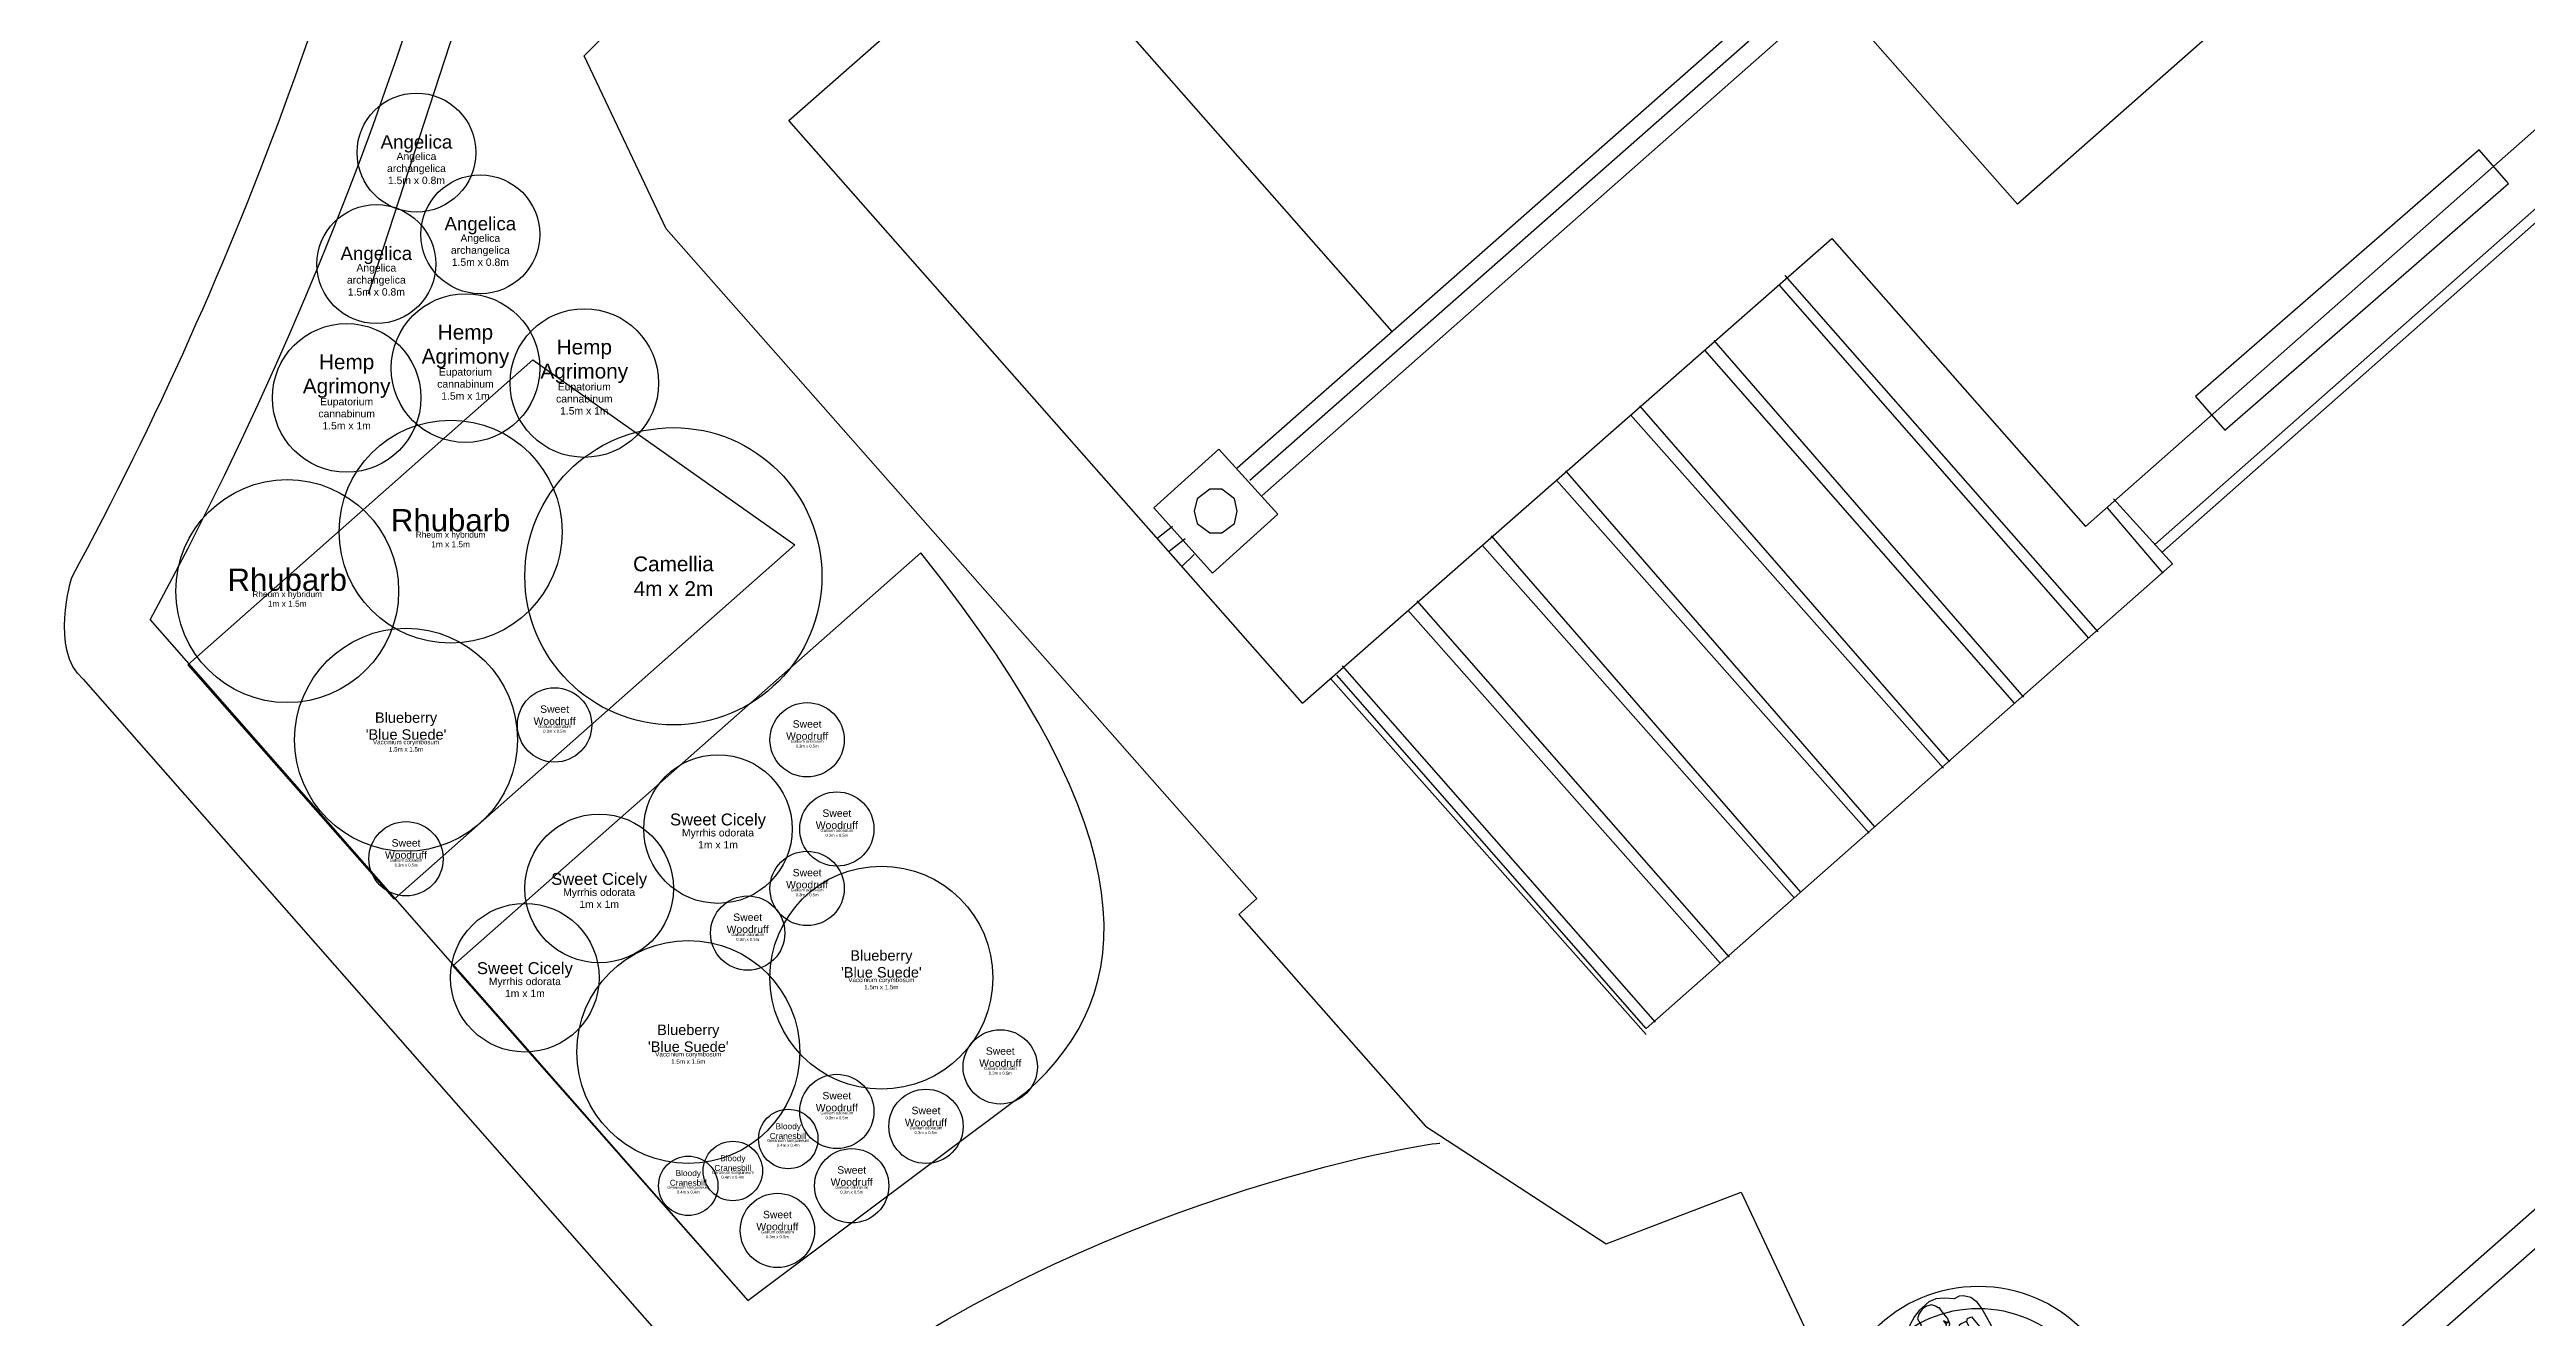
# Model space of a CAD drawing. Header units: metres. Extents: x 0 to 134, y 7 to 109.
# Drawn here: x 56.4 to 73.07, y 43.51 to 52.04 of the extents above; entities that cross this region are included whole.
import ezdxf

# ---------------------------------------------------------------- set-up
doc = ezdxf.new("R2010")
doc.units = ezdxf.units.M
for name, color, linetype, true_color in [('Borders', 6, 'Continuous', 0xff00ff), ('Buildings', 30, 'Continuous', 0xff7f00), ('Forest Garden', 96, 'Continuous', 0x008000), ('Patio', 9, 'Continuous', 0xc0c0c0)]:
    doc.layers.add(name, color=color, linetype=linetype, true_color=true_color)
for name, color, linetype, lineweight, true_color in [('Plant - Perennial', 3, 'Continuous', 25, 0x00ff00), ('Plant - Shrub', 3, 'Continuous', 25, 0x00ff00), ('Plant label', 30, 'Continuous', 25, 0xff7f00)]:
    doc.layers.add(name, color=color, linetype=linetype, lineweight=lineweight, true_color=true_color)
doc.styles.add('textstyle102', font='')
doc.styles.add('textstyle103', font='')
doc.styles.add('textstyle45', font='')
doc.styles.add('textstyle46', font='')
doc.styles.add('textstyle49', font='')
doc.styles.add('textstyle50', font='')
doc.styles.add('textstyle53', font='')
doc.styles.add('textstyle54', font='')
doc.styles.add('textstyle55', font='')
doc.styles.add('textstyle56', font='')
doc.styles.add('textstyle57', font='')
doc.styles.add('textstyle58', font='')
doc.styles.add('textstyle65', font='')
doc.styles.add('textstyle66', font='')
doc.styles.add('textstyle99', font='')
doc.styles.get('textstyle102').set_extended_font_data('Arial')
doc.styles.get('textstyle103').set_extended_font_data('Arial')
doc.styles.get('textstyle45').set_extended_font_data('Arial')
doc.styles.get('textstyle46').set_extended_font_data('Arial')
doc.styles.get('textstyle49').set_extended_font_data('Arial')
doc.styles.get('textstyle50').set_extended_font_data('Arial')
doc.styles.get('textstyle53').set_extended_font_data('Arial')
doc.styles.get('textstyle54').set_extended_font_data('Arial')
doc.styles.get('textstyle55').set_extended_font_data('Arial')
doc.styles.get('textstyle56').set_extended_font_data('Arial')
doc.styles.get('textstyle57').set_extended_font_data('Arial')
doc.styles.get('textstyle58').set_extended_font_data('Arial')
doc.styles.get('textstyle65').set_extended_font_data('Arial')
doc.styles.get('textstyle66').set_extended_font_data('Arial')
doc.styles.get('textstyle99').set_extended_font_data('Arial')

# ---------------------------------------------------------------- blocks, each defined once
blk = doc.blocks.new('Perennial - Eupatorium cannabinum')
at = {"layer": 'Plant - Shrub'}
blk.add_circle((0, 0), 0.5, dxfattribs=at)
at = {"layer": 'Plant - Shrub', "insert": (0, 0), "char_height": 0.1, "attachment_point": 8, "line_spacing_factor": 0.971628, "style": 'textstyle50'}
blk.add_mtext('\\c32767;Hemp\\PAgrimony', dxfattribs=at)
at = {"layer": 'Plant label', "insert": (0, 0), "char_height": 0.05, "attachment_point": 2, "line_spacing_factor": 0.971628, "style": 'textstyle49'}
blk.add_mtext('\\c32767;Eupatorium\\Pcannabinum\\P1.5m x 1m', dxfattribs=at)
blk = doc.blocks.new('Perennial - Geranium sanguineum')
at = {"layer": 'Plant - Perennial'}
blk.add_circle((0, 0), 0.2, dxfattribs=at)
at = {"layer": 'Plant - Perennial', "color": 30, "true_color": 0xff7f00, "insert": (0, 0), "char_height": 0.04, "attachment_point": 8, "line_spacing_factor": 0.971628, "style": 'textstyle56'}
blk.add_mtext('Bloody\\PCranesbill', dxfattribs=at)
at = {"layer": 'Plant label', "insert": (0, 0), "char_height": 0.02, "attachment_point": 2, "line_spacing_factor": 0.971628, "style": 'textstyle55'}
blk.add_mtext('\\c32767;Geranium sanguineum\\P0.4m x 0.4m', dxfattribs=at)
blk = doc.blocks.new('Perennial - Angelica archangelica')
at = {"layer": 'Plant - Shrub'}
blk.add_circle((0, 0), 0.4, dxfattribs=at)
at = {"layer": 'Plant - Shrub', "insert": (0, 0), "char_height": 0.09, "attachment_point": 8, "line_spacing_factor": 0.971628, "style": 'textstyle46'}
blk.add_mtext('\\c32767;Angelica', dxfattribs=at)
at = {"layer": 'Plant label', "insert": (0, 0), "char_height": 0.05, "attachment_point": 2, "line_spacing_factor": 0.971628, "style": 'textstyle45'}
blk.add_mtext('\\c32767;Angelica\\Parchangelica\\P1.5m x 0.8m', dxfattribs=at)
blk = doc.blocks.new('Perennial - Myrrhis odorata')
at = {"layer": 'Plant - Shrub'}
blk.add_circle((0, 0), 0.5, dxfattribs=at)
at = {"layer": 'Plant - Shrub', "insert": (0, 0), "char_height": 0.08, "attachment_point": 8, "line_spacing_factor": 0.971628, "style": 'textstyle58'}
blk.add_mtext('\\c32767;Sweet Cicely', dxfattribs=at)
at = {"layer": 'Plant label', "insert": (0, 0), "char_height": 0.05, "attachment_point": 2, "line_spacing_factor": 0.971628, "style": 'textstyle57'}
blk.add_mtext('\\c32767;Myrrhis odorata\\P1m x 1m', dxfattribs=at)
blk = doc.blocks.new("Shrub - Vaccinium corymbosum 'Blue Suede'")
at = {"layer": 'Plant - Shrub'}
blk.add_circle((0, 0), 0.75, dxfattribs=at)
at = {"layer": 'Plant - Shrub', "insert": (0, 0), "char_height": 0.07, "attachment_point": 8, "line_spacing_factor": 0.971628, "style": 'textstyle103'}
blk.add_mtext("\\c32767;Blueberry\\P'Blue Suede'", dxfattribs=at)
at = {"layer": 'Plant label', "insert": (0, 0), "char_height": 0.03, "attachment_point": 2, "line_spacing_factor": 0.971628, "style": 'textstyle102'}
blk.add_mtext('\\c32767;Vaccinium corymbosum\\P1.5m x 1.5m', dxfattribs=at)
blk = doc.blocks.new('Perennial - Gallium odoratum')
at = {"layer": 'Plant - Perennial'}
blk.add_circle((0, 0), 0.25, dxfattribs=at)
at = {"layer": 'Plant - Perennial', "color": 30, "true_color": 0xff7f00, "insert": (0, 0), "char_height": 0.05, "attachment_point": 8, "line_spacing_factor": 0.971628, "style": 'textstyle54'}
blk.add_mtext('Sweet\\PWoodruff', dxfattribs=at)
at = {"layer": 'Plant label', "insert": (0, 0), "char_height": 0.02, "attachment_point": 2, "line_spacing_factor": 0.971628, "style": 'textstyle53'}
blk.add_mtext('\\c32767;Gallium odoratum\\P0.3m x 0.5m', dxfattribs=at)
blk = doc.blocks.new('Perennial - Rheum x hybridum')
at = {"layer": 'Plant - Perennial'}
blk.add_circle((0, 0), 0.75, dxfattribs=at)
at = {"layer": 'Plant - Perennial', "insert": (0, 0), "char_height": 0.15, "attachment_point": 8, "line_spacing_factor": 0.971628, "style": 'textstyle66'}
blk.add_mtext('\\c32767;Rhubarb', dxfattribs=at)
at = {"layer": 'Plant label', "insert": (0, 0), "char_height": 0.04, "attachment_point": 2, "line_spacing_factor": 0.971628, "style": 'textstyle65'}
blk.add_mtext('\\c32767;Rheum x hybridum\\P1m x 1.5m', dxfattribs=at)
blk = doc.blocks.new('Person sitting')
at = {"layer": 'Patio'}
for p, q in [((-0.118, 0.676), (-0.162, 0.648)), ((-0.064, 0.683), (-0.118, 0.676)), ((-0.014, 0.676), (-0.064, 0.683)), ((0.108, 0.641), (-0.014, 0.676)), ((-0.279, 0.502), (-0.299, 0.456)), ((-0.242, 0.548), (-0.279, 0.502)), ((-0.192, 0.591), (-0.242, 0.548)), ((-0.181, 0.626), (-0.192, 0.591)), ((-0.162, 0.648), (-0.181, 0.626)), ((-0.038, 0.509), (-0.042, 0.489)), ((-0.029, 0.539), (-0.038, 0.509)), ((-0.035, 0.561), (-0.025, 0.587)), ((-0.022, 0.541), (-0.035, 0.561)), ((-0.025, 0.587), (0.06, 0.578)), ((0.241, 0.452), (-0.022, 0.541)), ((0.06, 0.578), (0.178, 0.557)), ((0.148, 0.622), (0.108, 0.641)), ((0.204, 0.622), (0.148, 0.622)), ((0.177, 0.585), (0.198, 0.616)), ((0.181, 0.565), (0.177, 0.585)), ((0.178, 0.557), (0.198, 0.561)), ((0.198, 0.561), (0.209, 0.528)), ((0.209, 0.611), (0.204, 0.622)), ((0.278, 0.609), (0.209, 0.611)), ((0.209, 0.528), (0.259, 0.504)), ((0.25, 0.544), (0.341, 0.528)), ((0.25, 0.535), (0.25, 0.544)), ((0.274, 0.511), (0.25, 0.535)), ((0.259, 0.504), (0.272, 0.504)), ((0.272, 0.504), (0.274, 0.511)), ((0.335, 0.604), (0.278, 0.609)), ((0.339, 0.585), (0.335, 0.604)), ((0.346, 0.578), (0.339, 0.585)), ((0.341, 0.541), (0.363, 0.548)), ((0.341, 0.528), (0.341, 0.541)), ((0.348, 0.565), (0.346, 0.578)), ((0.359, 0.554), (0.348, 0.565)), ((0.363, 0.548), (0.359, 0.554)), ((0.592, 0.524), (0.568, 0.502)), ((0.568, 0.502), (0.568, 0.48)), ((0.631, 0.537), (0.592, 0.524)), ((0.64, 0.528), (0.631, 0.537)), ((0.688, 0.541), (0.64, 0.528)), ((0.729, 0.57), (0.688, 0.541)), ((0.788, 0.574), (0.729, 0.57)), ((0.821, 0.561), (0.788, 0.574)), ((0.799, 0.495), (0.823, 0.526)), ((0.823, 0.526), (0.821, 0.561)), ((-0.299, 0.456), (-0.303, 0.369)), ((-0.303, 0.369), (-0.297, 0.317)), ((-0.288, 0.424), (-0.295, 0.389)), ((-0.295, 0.389), (-0.288, 0.35)), ((-0.271, 0.454), (-0.288, 0.424)), ((-0.288, 0.35), (-0.271, 0.321)), ((-0.245, 0.467), (-0.271, 0.454)), ((-0.225, 0.472), (-0.245, 0.467)), ((-0.218, 0.478), (-0.225, 0.472)), ((-0.188, 0.472), (-0.218, 0.478)), ((-0.132, 0.468), (-0.188, 0.472)), ((-0.107, 0.443), (-0.137, 0.435)), ((-0.137, 0.435), (-0.107, 0.43)), ((-0.094, 0.45), (-0.132, 0.468)), ((-0.115, 0.334), (-0.131, 0.32)), ((-0.12, 0.461), (-0.107, 0.443)), ((-0.098, 0.36), (-0.115, 0.334)), ((-0.107, 0.43), (-0.096, 0.413)), ((-0.092, 0.391), (-0.098, 0.36)), ((-0.096, 0.413), (-0.092, 0.391)), ((-0.079, 0.426), (-0.094, 0.45)), ((-0.092, 0.328), (-0.077, 0.348)), ((-0.089, 0.434), (-0.082, 0.406)), ((-0.08, 0.361), (-0.089, 0.343)), ((-0.074, 0.402), (-0.079, 0.426)), ((-0.077, 0.348), (-0.072, 0.372)), ((-0.055, 0.393), (-0.074, 0.402)), ((-0.072, 0.413), (-0.031, 0.417)), ((-0.072, 0.372), (-0.054, 0.383)), ((0.034, 0.341), (-0.062, 0.369)), ((-0.054, 0.383), (-0.055, 0.393)), ((-0.042, 0.489), (-0.018, 0.47)), ((-0.031, 0.417), (0.008, 0.428)), ((-0.018, 0.47), (-0.001, 0.439)), ((0.008, 0.428), (0.015, 0.439)), ((0.026, 0.467), (0.01, 0.485)), ((0.015, 0.439), (0.036, 0.441)), ((0.017, 0.341), (0.017, 0.298)), ((0.032, 0.448), (0.026, 0.467)), ((0.056, 0.343), (0.034, 0.341)), ((0.036, 0.441), (0.065, 0.4)), ((0.039, 0.335), (0.047, 0.311)), ((0.05, 0.419), (0.058, 0.448)), ((0.065, 0.4), (0.056, 0.343)), ((0.143, 0.409), (0.069, 0.402)), ((0.235, 0.422), (0.143, 0.409)), ((0.309, 0.433), (0.235, 0.422)), ((0.304, 0.435), (0.241, 0.452)), ((0.372, 0.435), (0.304, 0.435)), ((0.518, 0.465), (0.372, 0.435)), ((0.392, 0.321), (0.474, 0.354)), ((0.463, 0.343), (0.522, 0.269)), ((0.474, 0.354), (0.585, 0.387)), ((0.568, 0.48), (0.518, 0.465)), ((0.594, 0.47), (0.575, 0.476)), ((0.585, 0.387), (0.618, 0.435)), ((0.614, 0.45), (0.594, 0.47)), ((0.612, 0.498), (0.596, 0.487)), ((0.631, 0.5), (0.612, 0.498)), ((0.618, 0.435), (0.666, 0.467)), ((0.657, 0.491), (0.631, 0.5)), ((0.677, 0.47), (0.657, 0.491)), ((0.666, 0.467), (0.697, 0.472)), ((0.697, 0.472), (0.799, 0.495)), ((-0.297, 0.317), (-0.279, 0.258)), ((-0.279, 0.258), (-0.253, 0.197)), ((-0.271, 0.321), (-0.236, 0.311)), ((-0.253, 0.197), (-0.208, 0.126)), ((-0.236, 0.311), (-0.223, 0.308)), ((-0.223, 0.308), (-0.223, 0.304)), ((-0.223, 0.304), (-0.19, 0.306)), ((-0.19, 0.306), (-0.153, 0.308)), ((-0.153, 0.308), (-0.116, 0.317)), ((-0.116, 0.317), (-0.092, 0.328)), ((-0.105, 0.171), (-0.103, 0.202)), ((-0.094, 0.141), (-0.105, 0.171)), ((-0.103, 0.202), (-0.059, 0.234)), ((-0.059, 0.234), (-0.051, 0.245)), ((-0.051, 0.245), (-0.046, 0.228)), ((-0.046, 0.228), (-0.011, 0.23)), ((-0.033, 0.241), (-0.042, 0.243)), ((-0.009, 0.263), (-0.033, 0.241)), ((0.054, 0.173), (-0.022, 0.143)), ((-0.011, 0.23), (0.052, 0.241)), ((0.017, 0.298), (-0.009, 0.263)), ((0.047, 0.311), (0.028, 0.271)), ((0.052, 0.241), (0.3, 0.287)), ((0.093, 0.18), (0.054, 0.173)), ((0.108, 0.176), (0.093, 0.18)), ((0.126, 0.189), (0.108, 0.176)), ((0.145, 0.197), (0.126, 0.189)), ((0.132, 0.167), (0.139, 0.187)), ((0.141, 0.15), (0.132, 0.167)), ((0.154, 0.184), (0.145, 0.197)), ((0.169, 0.193), (0.154, 0.184)), ((0.191, 0.202), (0.169, 0.193)), ((0.19, 0.178), (0.184, 0.164)), ((0.205, 0.188), (0.19, 0.178)), ((0.204, 0.204), (0.191, 0.202)), ((0.228, 0.213), (0.204, 0.204)), ((0.213, 0.196), (0.205, 0.188)), ((0.207, 0.202), (0.213, 0.196)), ((0.211, 0.156), (0.272, 0.197)), ((0.272, 0.237), (0.228, 0.213)), ((0.294, 0.252), (0.272, 0.237)), ((0.272, 0.197), (0.317, 0.25)), ((0.311, 0.256), (0.291, 0.241)), ((0.291, 0.241), (0.294, 0.252)), ((0.3, 0.287), (0.392, 0.321)), ((0.317, 0.25), (0.311, 0.256)), ((0.372, 0.269), (0.333, 0.287)), ((0.394, 0.271), (0.372, 0.269)), ((0.431, 0.23), (0.394, 0.271)), ((0.49, 0.197), (0.431, 0.23)), ((0.527, 0.197), (0.49, 0.197)), ((0.529, 0.178), (0.507, 0.195)), ((0.522, 0.269), (0.548, 0.234)), ((0.54, 0.21), (0.527, 0.197)), ((0.568, 0.136), (0.529, 0.178)), ((0.535, 0.263), (0.649, 0.195)), ((0.548, 0.234), (0.54, 0.21)), ((0.649, 0.195), (0.662, 0.15)), ((-0.208, 0.126), (-0.151, 0.047)), ((-0.151, 0.047), (-0.123, 0.023)), ((-0.123, 0.023), (-0.077, 0.021)), ((-0.064, 0.121), (-0.094, 0.141)), ((-0.077, 0.021), (0.015, 0.065)), ((-0.022, 0.143), (-0.064, 0.121)), ((0.015, 0.065), (0.091, 0.093)), ((0.091, 0.093), (0.128, 0.117)), ((0.128, 0.117), (0.161, 0.134)), ((0.158, 0.143), (0.141, 0.15)), ((0.161, 0.134), (0.163, 0.145)), ((0.163, 0.145), (0.211, 0.156)), ((0.605, 0.11), (0.568, 0.136)), ((0.64, 0.117), (0.605, 0.11)), ((0.662, 0.15), (0.64, 0.117))]:
    blk.add_line(p, q, dxfattribs=at)
blk = doc.blocks.new('Hot tub')
at = {"layer": 'Patio', "flags": 128}
blk.add_lwpolyline([(-1.19, -0.99), (-0.99, -0.99), (-0.99, 0.99), (-1.19, 0.99)], close=True, dxfattribs=at)
at = {"layer": 'Patio'}
for radius in [0.99, 0.84]:
    blk.add_circle((0, 0), radius, dxfattribs=at)
for p, rotation in [((-0.105, 0.557), 274), ((0.161, -0.669), 76.00000000000001)]:
    blk.add_blockref('Person sitting', p, dxfattribs=dict(at, rotation=rotation))
blk = doc.blocks.new('Shrub - Camellia')
at = {"layer": 'Plant - Shrub'}
blk.add_circle((0, 0), 1, dxfattribs=at)
at = {"layer": 'Plant - Shrub', "color": 30, "true_color": 0xff7f00, "insert": (0, 0), "char_height": 0.1, "attachment_point": 5, "style": 'textstyle99'}
blk.add_mtext('Camellia\\P4m x 2m', dxfattribs=at)

msp = doc.modelspace()

# ---------------------------------------------------------------- linework, layer by layer
at = {"layer": 'Borders', "color": 30, "true_color": 0xff7f00}
msp.add_line((58.547, 50.401), (59.989, 54.822), dxfattribs=at)
at = {"layer": 'Borders'}
for p, q in [((60, 52), (61.437, 53.456)), ((60.552, 50.837), (60, 52)), ((73.608, 51.389), (70.573, 48.713)), ((73.654, 51.336), (70.619, 48.66)), ((60.552, 50.837), (64.527, 46.332)), ((60.552, 50.837), (64.527, 46.332)), ((57.33, 47.904), (59.654, 49.955)), ((59.654, 49.955), (61.418, 48.711)), ((58.719, 46.329), (61.418, 48.711)), ((59.116, 45.879), (62.265, 48.658)), ((57.33, 47.904), (58.719, 46.329)), ((67.149, 45.417), (65.023, 47.813)), ((64.527, 46.332), (64.407, 46.226)), ((64.407, 46.226), (65.664, 44.801)), ((59.116, 45.879), (61.1, 43.629)), ((74.716, 45.633), (68.33, 40.023)), ((74.923, 45.549), (68.462, 39.873)), ((61.1, 43.629), (62.978, 45.035)), ((65.664, 44.801), (66.879, 44.01)), ((66.879, 44.01), (67.787, 44.358)), ((67.787, 44.358), (69.387, 40.952))]:
    msp.add_line(p, q, dxfattribs=at)
for points in [[(62.978, 45.035), (63.731, 45.693), (63.808, 46.738), (62.265, 48.658)], [(61.728, 43.045), (63.615, 44.387), (65.775, 44.701), (65.759, 44.687)]]:
    msp.add_open_spline(points, degree=3, dxfattribs=at)
at = {"layer": 'Buildings'}
for p, q in [((64.396, 49.23), (76.005, 59.443)), ((64.481, 49.147), (76.09, 59.359)), ((64.563, 49.043), (76.172, 59.276)), ((61.377, 51.565), (65.085, 54.837)), ((72.649, 53.649), (69.649, 51.002)), ((65.438, 50.147), (62.96, 52.961)), ((68.399, 52.419), (69.649, 51.002)), ((73.462, 51.794), (70.107, 48.835)), ((64.834, 47.647), (61.377, 51.565)), ((64.834, 47.647), (68.399, 50.773)), ((68.399, 50.773), (70.106, 48.835)), ((70.129, 48.084), (68.043, 50.46)), ((70.191, 48.126), (68.085, 50.523)), ((69.691, 47.688), (67.606, 50.085)), ((69.629, 47.647), (67.543, 50.022)), ((69.15, 47.209), (67.044, 49.585)), ((69.192, 47.251), (67.106, 49.647)), ((63.835, 48.96), (64.272, 49.356)), ((64.272, 49.356), (64.668, 48.918)), ((68.69, 46.813), (66.607, 49.21)), ((64.21, 49.085), (64.126, 49.022)), ((64.292, 49.085), (64.21, 49.085)), ((64.377, 49.022), (64.292, 49.085)), ((68.65, 46.771), (66.544, 49.147)), ((63.835, 48.96), (64.23, 48.522)), ((64.126, 49.022), (64.106, 48.939)), ((64.106, 48.939), (64.126, 48.855)), ((64.23, 48.522), (64.668, 48.918)), ((64.396, 48.939), (64.377, 49.022)), ((64.377, 48.855), (64.396, 48.939)), ((70.628, 48.522), (70.253, 48.96)), ((70.691, 48.584), (70.295, 49.022)), ((63.959, 48.835), (63.855, 48.751)), ((64.044, 48.751), (63.939, 48.668)), ((64.126, 48.855), (64.21, 48.793)), ((64.21, 48.793), (64.292, 48.793)), ((64.292, 48.793), (64.377, 48.855)), ((68.148, 46.334), (66.045, 48.709)), ((68.19, 46.375), (66.107, 48.772)), ((64.106, 48.647), (64.021, 48.564)), ((70.691, 48.584), (67.149, 45.458)), ((67.648, 45.896), (65.543, 48.272)), ((67.71, 45.938), (65.607, 48.334)), ((67.211, 45.5), (65.105, 47.897)), ((67.149, 45.417), (65.023, 47.813)), ((67.149, 45.458), (65.065, 47.834))]:
    msp.add_line(p, q, dxfattribs=at)
at = {"layer": 'Buildings', "flags": 128}
msp.add_lwpolyline([(72.953, 51.142), (72.756, 51.368), (70.847, 49.709), (71.044, 49.482)], close=True, dxfattribs=at)
at = {"layer": 'Forest Garden'}
for p, q in [((57.077, 48.206), (61.1, 43.629)), ((56.626, 47.809), (60.65, 43.233))]:
    msp.add_line(p, q, dxfattribs=at)
at = {"layer": 'Forest Garden', "flags": 128}
msp.add_lwpolyline([(56.549, 48.491, 0.036783), (58.016, 51.757, 0.037831), (58.953, 55.105, 0.01628), (59.222, 56.723, 0.01409), (59.42, 58.619, 0.008185), (59.497, 59.904, 0.004632), (59.574, 62.203, -0.004102), (59.662, 64.888, -0.008719), (59.737, 66.166, -0.014672), (59.955, 68.229, -0.015742), (60.275, 70.141, -0.028011), (61.188, 73.663, -0.023214), (62.709, 77.754)], format="xyb", dxfattribs=at)
at = {"layer": 'Forest Garden'}
for points in [[(57.077, 48.206), (59.906, 53.439), (60.231, 62.342), (60.329, 70.629), (63.261, 77.519)], [(56.626, 47.809), (56.4, 48), (56.549, 48.491), (56.549, 48.491)]]:
    msp.add_open_spline(points, degree=3, dxfattribs=at)
at = {"layer": 'Patio'}
msp.add_open_spline([(85.055, 53.875), (83.655, 51.004), (77.84, 45.677), (72.106, 40.66), (72.106, 40.66), (72.106, 40.66)], degree=3, dxfattribs=at)

# ---------------------------------------------------------------- block references
at = {"layer": 'Patio', "rotation": 40.99999999999999}
msp.add_blockref('Hot tub', (69.385, 42.735), dxfattribs=at)
at = {"layer": 'Plant - Perennial'}
for name, p in [('Perennial - Angelica archangelica', (58.87, 51.35)), ('Perennial - Angelica archangelica', (59.3, 50.8)), ('Perennial - Angelica archangelica', (58.6, 50.6)), ('Perennial - Eupatorium cannabinum', (59.2, 49.9)), ('Perennial - Eupatorium cannabinum', (58.4, 49.7)), ('Perennial - Eupatorium cannabinum', (60, 49.8)), ('Perennial - Rheum x hybridum', (59.1, 48.8)), ('Perennial - Rheum x hybridum', (58, 48.4)), ('Perennial - Gallium odoratum', (59.8, 47.5)), ('Perennial - Gallium odoratum', (61.5, 47.4)), ('Perennial - Myrrhis odorata', (60.9, 46.8)), ('Perennial - Gallium odoratum', (61.7, 46.8)), ('Perennial - Myrrhis odorata', (60.1, 46.4)), ('Perennial - Gallium odoratum', (58.8, 46.6)), ('Perennial - Gallium odoratum', (61.5, 46.4)), ('Perennial - Myrrhis odorata', (59.6, 45.8)), ('Perennial - Gallium odoratum', (61.1, 46.1)), ('Perennial - Gallium odoratum', (62.8, 45.2)), ('Perennial - Gallium odoratum', (61.7, 44.9)), ('Perennial - Gallium odoratum', (62.3, 44.8)), ('Perennial - Geranium sanguineum', (61.373, 44.715)), ('Perennial - Geranium sanguineum', (61, 44.5)), ('Perennial - Geranium sanguineum', (60.7, 44.4)), ('Perennial - Gallium odoratum', (61.8, 44.4)), ('Perennial - Gallium odoratum', (61.3, 44.1))]:
    msp.add_blockref(name, p, dxfattribs=at)
at = {"layer": 'Plant - Shrub'}
for name, p in [('Shrub - Camellia', (60.6, 48.5)), ("Shrub - Vaccinium corymbosum 'Blue Suede'", (58.8, 47.4)), ("Shrub - Vaccinium corymbosum 'Blue Suede'", (62, 45.8)), ("Shrub - Vaccinium corymbosum 'Blue Suede'", (60.7, 45.3))]:
    msp.add_blockref(name, p, dxfattribs=at)

doc.saveas('drawing.dxf')
